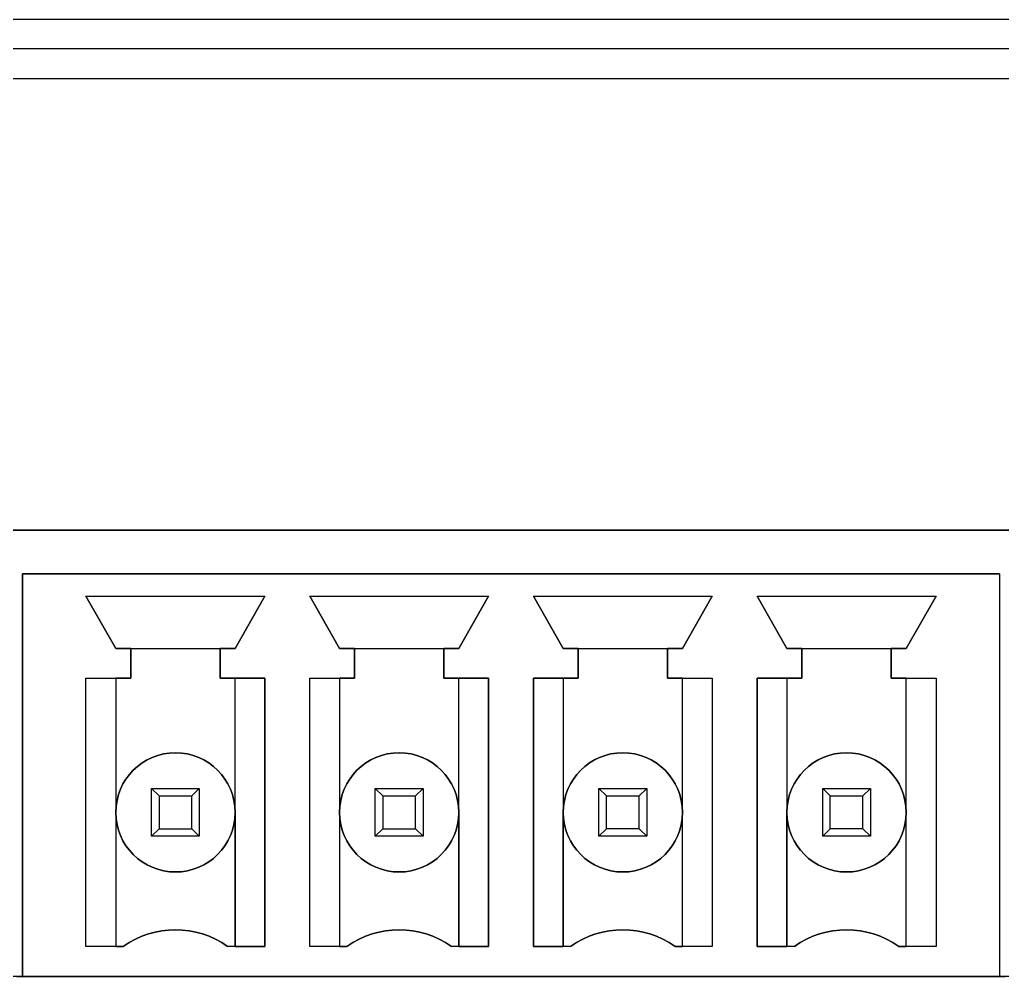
# Model space of a CAD drawing. Header units: metres. Extents: x -0.058 to 0.058, y -0.004 to 0.023.
# Drawn here: x -0.03072 to -0.01399, y 0.0067 to 0.023 of the extents above; entities that cross this region are included whole.
import ezdxf

# ---------------------------------------------------------------- set-up
doc = ezdxf.new("R2010")
doc.units = ezdxf.units.M
doc.header["$MEASUREMENT"] = 0
doc.layers.get('0').update_dxf_attribs({"color": 8, "linetype": 'CONTINUOUS'})

msp = doc.modelspace()

# ---------------------------------------------------------------- linework, layer by layer
for p, q in [((0.056, 0.023, -0.0692), (-0.056, 0.023, -0.0692)), ((0.049, 0.023, -0.0005), (-0.049, 0.023, -0.0005)), ((0.0495, 0.0225), (-0.0495, 0.0225)), ((-0.0485, 0.022, -0.001), (0.0485, 0.022, -0.001)), ((0.0422, 0.0143, -0.001), (-0.0438, 0.0143, -0.001)), ((-0.030673, 0.013558, -0.009144), (-0.014036, 0.013558, -0.009144)), ((-0.030673, 0.013558, -0.009144), (-0.030673, 0.0067, -0.009144)), ((-0.014036, 0.013558, -0.009144), (-0.014036, 0.0067, -0.009144)), ((-0.0283489, 0.0097734, -0.00127), (-0.0277901, 0.0097734, -0.00127)), ((-0.0283489, 0.0097734, -0.00127), (-0.0283489, 0.0092146, -0.00127)), ((-0.0277901, 0.0092146, -0.00127), (-0.0277901, 0.0097734, -0.00127)), ((-0.0245389, 0.0097734, -0.00127), (-0.0239801, 0.0097734, -0.00127)), ((-0.0245389, 0.0097734, -0.00127), (-0.0245389, 0.0092146, -0.00127)), ((-0.0239801, 0.0092146, -0.00127), (-0.0239801, 0.0097734, -0.00127)), ((-0.0207289, 0.0097734, -0.00127), (-0.0201701, 0.0097734, -0.00127)), ((-0.0207289, 0.0092146, -0.00127), (-0.0207289, 0.0097734, -0.00127)), ((-0.0201701, 0.0092146, -0.00127), (-0.0201701, 0.0097734, -0.00127)), ((-0.0169189, 0.0097734, -0.00127), (-0.0163601, 0.0097734, -0.00127)), ((-0.0169189, 0.0092146, -0.00127), (-0.0169189, 0.0097734, -0.00127)), ((-0.0163601, 0.0092146, -0.00127), (-0.0163601, 0.0097734, -0.00127)), ((-0.0290855, 0.009494, -0.005969), (-0.0290855, 0.009494, -0.006985)), ((-0.0290855, 0.009494, -0.005969), (-0.0290855, 0.009494, -0.006985)), ((-0.0270535, 0.009494, -0.006985), (-0.0270535, 0.009494, -0.005969)), ((-0.0270535, 0.009494, -0.006985), (-0.0270535, 0.009494, -0.005969)), ((-0.0252755, 0.009494, -0.005969), (-0.0252755, 0.009494, -0.006985)), ((-0.0252755, 0.009494, -0.005969), (-0.0252755, 0.009494, -0.006985)), ((-0.0232435, 0.009494, -0.006985), (-0.0232435, 0.009494, -0.005969)), ((-0.0232435, 0.009494, -0.006985), (-0.0232435, 0.009494, -0.005969)), ((-0.0214655, 0.009494, -0.005969), (-0.0214655, 0.009494, -0.006985)), ((-0.0214655, 0.009494, -0.005969), (-0.0214655, 0.009494, -0.006985)), ((-0.0194335, 0.009494, -0.006985), (-0.0194335, 0.009494, -0.005969)), ((-0.0194335, 0.009494, -0.006985), (-0.0194335, 0.009494, -0.005969)), ((-0.0176555, 0.009494, -0.005969), (-0.0176555, 0.009494, -0.006985)), ((-0.0176555, 0.009494, -0.005969), (-0.0176555, 0.009494, -0.006985)), ((-0.0156235, 0.009494, -0.006985), (-0.0156235, 0.009494, -0.005969)), ((-0.0156235, 0.009494, -0.006985), (-0.0156235, 0.009494, -0.005969)), ((-0.0283489, 0.0092146, -0.00127), (-0.0277901, 0.0092146, -0.00127)), ((-0.0245389, 0.0092146, -0.00127), (-0.0239801, 0.0092146, -0.00127)), ((-0.0201701, 0.0092146, -0.00127), (-0.0207289, 0.0092146, -0.00127)), ((-0.0163601, 0.0092146, -0.00127), (-0.0169189, 0.0092146, -0.00127)), ((-0.0289585, 0.007208, -0.006985), (-0.0289585, 0.007208)), ((-0.0271805, 0.007208, -0.006985), (-0.0271805, 0.007208)), ((-0.0251485, 0.007208, -0.006985), (-0.0251485, 0.007208)), ((-0.0233705, 0.007208, -0.006985), (-0.0233705, 0.007208)), ((-0.0213385, 0.007208), (-0.0213385, 0.007208, -0.006985)), ((-0.0195605, 0.007208, -0.006985), (-0.0195605, 0.007208)), ((-0.0175285, 0.007208), (-0.0175285, 0.007208, -0.006985)), ((-0.0157505, 0.007208, -0.006985), (-0.0157505, 0.007208)), ((0.0475, 0.0067, -0.0647), (-0.0475, 0.0067, -0.0647)), ((-0.030673, 0.0067, -0.009144), (-0.014036, 0.0067, -0.009144))]:
    msp.add_line(p, q)
at = {"extrusion": (0, -1, 0)}
for p, q in [((0.056, 0.023, -0.0692), (-0.056, 0.023, -0.0692)), ((0.049, 0.023, -0.0005), (-0.049, 0.023, -0.0005)), ((-0.030673, 0.013558, -0.009144), (-0.014036, 0.013558, -0.009144)), ((-0.014036, 0.013558), (-0.030673, 0.013558)), ((-0.030673, 0.013558), (-0.030673, 0.013558, -0.009144)), ((-0.014036, 0.013558, -0.009144), (-0.014036, 0.013558)), ((-0.0288315, 0.012288), (-0.0290855, 0.012288)), ((-0.0290855, 0.012288, -0.008128), (-0.0290855, 0.012288)), ((-0.0290855, 0.012288, -0.008128), (-0.0270535, 0.012288, -0.008128)), ((-0.0288315, 0.012288, -0.006985), (-0.0273075, 0.012288, -0.006985)), ((-0.0288315, 0.012288), (-0.0288315, 0.012288, -0.006985)), ((-0.0270535, 0.012288), (-0.0273075, 0.012288)), ((-0.0273075, 0.012288, -0.006985), (-0.0273075, 0.012288)), ((-0.0270535, 0.012288, -0.008128), (-0.0270535, 0.012288)), ((-0.0250215, 0.012288), (-0.0252755, 0.012288)), ((-0.0252755, 0.012288, -0.008128), (-0.0252755, 0.012288)), ((-0.0252755, 0.012288, -0.008128), (-0.0232435, 0.012288, -0.008128)), ((-0.0250215, 0.012288, -0.006985), (-0.0234975, 0.012288, -0.006985)), ((-0.0250215, 0.012288), (-0.0250215, 0.012288, -0.006985)), ((-0.0232435, 0.012288), (-0.0234975, 0.012288)), ((-0.0234975, 0.012288, -0.006985), (-0.0234975, 0.012288)), ((-0.0232435, 0.012288, -0.008128), (-0.0232435, 0.012288)), ((-0.0212115, 0.012288), (-0.0214655, 0.012288)), ((-0.0214655, 0.012288, -0.008128), (-0.0214655, 0.012288)), ((-0.0214655, 0.012288, -0.008128), (-0.0194335, 0.012288, -0.008128)), ((-0.0212115, 0.012288, -0.006985), (-0.0196875, 0.012288, -0.006985)), ((-0.0212115, 0.012288), (-0.0212115, 0.012288, -0.006985)), ((-0.0194335, 0.012288), (-0.0196875, 0.012288)), ((-0.0196875, 0.012288, -0.006985), (-0.0196875, 0.012288)), ((-0.0194335, 0.012288, -0.008128), (-0.0194335, 0.012288)), ((-0.0174015, 0.012288), (-0.0176555, 0.012288)), ((-0.0176555, 0.012288, -0.008128), (-0.0176555, 0.012288)), ((-0.0176555, 0.012288, -0.008128), (-0.0156235, 0.012288, -0.008128)), ((-0.0174015, 0.012288, -0.006985), (-0.0158775, 0.012288, -0.006985)), ((-0.0174015, 0.012288), (-0.0174015, 0.012288, -0.006985)), ((-0.0156235, 0.012288), (-0.0158775, 0.012288)), ((-0.0158775, 0.012288, -0.006985), (-0.0158775, 0.012288)), ((-0.0156235, 0.012288, -0.008128), (-0.0156235, 0.012288)), ((-0.0284759, 0.0099004, -0.005969), (-0.0276631, 0.0099004, -0.005969)), ((-0.0284759, 0.0099004, -0.002032), (-0.0276631, 0.0099004, -0.002032)), ((-0.0284759, 0.0099004, -0.002032), (-0.0284759, 0.0099004, -0.005969)), ((-0.0276631, 0.0099004, -0.005969), (-0.0276631, 0.0099004, -0.002032)), ((-0.0246659, 0.0099004, -0.005969), (-0.0238531, 0.0099004, -0.005969)), ((-0.0246659, 0.0099004, -0.002032), (-0.0238531, 0.0099004, -0.002032)), ((-0.0246659, 0.0099004, -0.002032), (-0.0246659, 0.0099004, -0.005969)), ((-0.0238531, 0.0099004, -0.005969), (-0.0238531, 0.0099004, -0.002032)), ((-0.0208559, 0.0099004, -0.005969), (-0.0200431, 0.0099004, -0.005969)), ((-0.0208559, 0.0099004, -0.002032), (-0.0200431, 0.0099004, -0.002032)), ((-0.0208559, 0.0099004, -0.002032), (-0.0208559, 0.0099004, -0.005969)), ((-0.0200431, 0.0099004, -0.002032), (-0.0200431, 0.0099004, -0.005969)), ((-0.0170459, 0.0099004, -0.005969), (-0.0162331, 0.0099004, -0.005969)), ((-0.0170459, 0.0099004, -0.002032), (-0.0162331, 0.0099004, -0.002032)), ((-0.0170459, 0.0099004, -0.002032), (-0.0170459, 0.0099004, -0.005969)), ((-0.0162331, 0.0099004, -0.002032), (-0.0162331, 0.0099004, -0.005969)), ((-0.0289585, 0.007208), (-0.0295935, 0.007208)), ((-0.0295935, 0.007208, -0.008128), (-0.0295935, 0.007208)), ((-0.0290855, 0.007208, -0.008128), (-0.0295935, 0.007208, -0.008128)), ((-0.0290855, 0.007208, -0.006985), (-0.0290855, 0.007208, -0.008128)), ((-0.0290855, 0.007208, -0.006985), (-0.0289585, 0.007208, -0.006985)), ((-0.0289585, 0.007208, -0.006985), (-0.0289585, 0.007208)), ((-0.0265455, 0.007208), (-0.0271805, 0.007208)), ((-0.0271805, 0.007208, -0.006985), (-0.0271805, 0.007208)), ((-0.0270535, 0.007208, -0.006985), (-0.0271805, 0.007208, -0.006985)), ((-0.0270535, 0.007208, -0.006985), (-0.0270535, 0.007208, -0.008128)), ((-0.0270535, 0.007208, -0.008128), (-0.0265455, 0.007208, -0.008128)), ((-0.0265455, 0.007208, -0.008128), (-0.0265455, 0.007208)), ((-0.0251485, 0.007208), (-0.0257835, 0.007208)), ((-0.0257835, 0.007208, -0.008128), (-0.0257835, 0.007208)), ((-0.0252755, 0.007208, -0.008128), (-0.0257835, 0.007208, -0.008128)), ((-0.0252755, 0.007208, -0.006985), (-0.0252755, 0.007208, -0.008128)), ((-0.0252755, 0.007208, -0.006985), (-0.0251485, 0.007208, -0.006985)), ((-0.0251485, 0.007208, -0.006985), (-0.0251485, 0.007208)), ((-0.0227355, 0.007208), (-0.0233705, 0.007208)), ((-0.0233705, 0.007208, -0.006985), (-0.0233705, 0.007208)), ((-0.0232435, 0.007208, -0.006985), (-0.0233705, 0.007208, -0.006985)), ((-0.0232435, 0.007208, -0.006985), (-0.0232435, 0.007208, -0.008128)), ((-0.0232435, 0.007208, -0.008128), (-0.0227355, 0.007208, -0.008128)), ((-0.0227355, 0.007208, -0.008128), (-0.0227355, 0.007208)), ((-0.0213385, 0.007208), (-0.0219735, 0.007208)), ((-0.0219735, 0.007208, -0.008128), (-0.0219735, 0.007208)), ((-0.0219735, 0.007208, -0.008128), (-0.0214655, 0.007208, -0.008128)), ((-0.0214655, 0.007208, -0.008128), (-0.0214655, 0.007208, -0.006985)), ((-0.0213385, 0.007208, -0.006985), (-0.0214655, 0.007208, -0.006985)), ((-0.0213385, 0.007208), (-0.0213385, 0.007208, -0.006985)), ((-0.0195605, 0.007208, -0.006985), (-0.0195605, 0.007208)), ((-0.0195605, 0.007208, -0.006985), (-0.0194335, 0.007208, -0.006985)), ((-0.0189255, 0.007208), (-0.0195605, 0.007208)), ((-0.0194335, 0.007208, -0.008128), (-0.0194335, 0.007208, -0.006985)), ((-0.0189255, 0.007208, -0.008128), (-0.0194335, 0.007208, -0.008128)), ((-0.0189255, 0.007208), (-0.0189255, 0.007208, -0.008128)), ((-0.0175285, 0.007208), (-0.0181635, 0.007208)), ((-0.0181635, 0.007208, -0.008128), (-0.0181635, 0.007208)), ((-0.0181635, 0.007208, -0.008128), (-0.0176555, 0.007208, -0.008128)), ((-0.0176555, 0.007208, -0.008128), (-0.0176555, 0.007208, -0.006985)), ((-0.0175285, 0.007208, -0.006985), (-0.0176555, 0.007208, -0.006985)), ((-0.0175285, 0.007208), (-0.0175285, 0.007208, -0.006985)), ((-0.0157505, 0.007208, -0.006985), (-0.0157505, 0.007208)), ((-0.0157505, 0.007208, -0.006985), (-0.0156235, 0.007208, -0.006985)), ((-0.0151155, 0.007208), (-0.0157505, 0.007208)), ((-0.0156235, 0.007208, -0.008128), (-0.0156235, 0.007208, -0.006985)), ((-0.0151155, 0.007208, -0.008128), (-0.0156235, 0.007208, -0.008128)), ((-0.0151155, 0.007208), (-0.0151155, 0.007208, -0.008128)), ((0.0475, 0.0067, -0.0647), (-0.0475, 0.0067, -0.0647)), ((-0.030773, 0.0067, -0.002), (-0.030673, 0.0067, -0.002)), ((-0.030673, 0.0067, -0.009144), (-0.014036, 0.0067, -0.009144)), ((-0.030673, 0.0067, -0.002), (-0.030673, 0.0067, -0.009144)), ((-0.014036, 0.0067, -0.002), (-0.013936, 0.0067, -0.002)), ((-0.014036, 0.0067, -0.009144), (-0.014036, 0.0067, -0.002))]:
    msp.add_line(p, q, dxfattribs=at)
at = {"extrusion": (0, 0, -1)}
for p, q in [((0.0495, 0.0225), (-0.0495, 0.0225)), ((-0.0485, 0.022, -0.0657), (0.0485, 0.022, -0.0657)), ((-0.0438, 0.0143), (0.0422, 0.0143)), ((-0.014036, 0.013558), (-0.030673, 0.013558)), ((-0.030673, 0.0067), (-0.030673, 0.013558)), ((-0.014036, 0.013558), (-0.014036, 0.0067)), ((-0.0295935, 0.013177), (-0.0265455, 0.013177)), ((-0.0295935, 0.013177), (-0.0290855, 0.012288)), ((-0.0295935, 0.013177, -0.008128), (-0.0265455, 0.013177, -0.008128)), ((-0.0290855, 0.012288, -0.008128), (-0.0295935, 0.013177, -0.008128)), ((-0.0270535, 0.012288), (-0.0265455, 0.013177)), ((-0.0265455, 0.013177, -0.008128), (-0.0270535, 0.012288, -0.008128)), ((-0.0257835, 0.013177), (-0.0227355, 0.013177)), ((-0.0257835, 0.013177), (-0.0252755, 0.012288)), ((-0.0257835, 0.013177, -0.008128), (-0.0227355, 0.013177, -0.008128)), ((-0.0252755, 0.012288, -0.008128), (-0.0257835, 0.013177, -0.008128)), ((-0.0232435, 0.012288), (-0.0227355, 0.013177)), ((-0.0227355, 0.013177, -0.008128), (-0.0232435, 0.012288, -0.008128)), ((-0.0219735, 0.013177), (-0.0189255, 0.013177)), ((-0.0219735, 0.013177), (-0.0214655, 0.012288)), ((-0.0219735, 0.013177, -0.008128), (-0.0189255, 0.013177, -0.008128)), ((-0.0214655, 0.012288, -0.008128), (-0.0219735, 0.013177, -0.008128)), ((-0.0194335, 0.012288), (-0.0189255, 0.013177)), ((-0.0189255, 0.013177, -0.008128), (-0.0194335, 0.012288, -0.008128)), ((-0.0181635, 0.013177), (-0.0151155, 0.013177)), ((-0.0181635, 0.013177), (-0.0176555, 0.012288)), ((-0.0181635, 0.013177, -0.008128), (-0.0151155, 0.013177, -0.008128)), ((-0.0176555, 0.012288, -0.008128), (-0.0181635, 0.013177, -0.008128)), ((-0.0156235, 0.012288), (-0.0151155, 0.013177)), ((-0.0151155, 0.013177, -0.008128), (-0.0156235, 0.012288, -0.008128)), ((-0.0288315, 0.012288), (-0.0290855, 0.012288)), ((-0.0290855, 0.012288, -0.008128), (-0.0270535, 0.012288, -0.008128)), ((-0.0288315, 0.01178), (-0.0288315, 0.012288)), ((-0.0288315, 0.012288, -0.006985), (-0.0288315, 0.01178, -0.006985)), ((-0.0288315, 0.012288, -0.006985), (-0.0273075, 0.012288, -0.006985)), ((-0.0273075, 0.012288), (-0.0273075, 0.01178)), ((-0.0270535, 0.012288), (-0.0273075, 0.012288)), ((-0.0273075, 0.01178, -0.006985), (-0.0273075, 0.012288, -0.006985)), ((-0.0250215, 0.012288), (-0.0252755, 0.012288)), ((-0.0252755, 0.012288, -0.008128), (-0.0232435, 0.012288, -0.008128)), ((-0.0250215, 0.01178), (-0.0250215, 0.012288)), ((-0.0250215, 0.012288, -0.006985), (-0.0250215, 0.01178, -0.006985)), ((-0.0250215, 0.012288, -0.006985), (-0.0234975, 0.012288, -0.006985)), ((-0.0234975, 0.012288), (-0.0234975, 0.01178)), ((-0.0232435, 0.012288), (-0.0234975, 0.012288)), ((-0.0234975, 0.01178, -0.006985), (-0.0234975, 0.012288, -0.006985)), ((-0.0212115, 0.012288), (-0.0214655, 0.012288)), ((-0.0214655, 0.012288, -0.008128), (-0.0194335, 0.012288, -0.008128)), ((-0.0212115, 0.01178), (-0.0212115, 0.012288)), ((-0.0212115, 0.012288, -0.006985), (-0.0212115, 0.01178, -0.006985)), ((-0.0212115, 0.012288, -0.006985), (-0.0196875, 0.012288, -0.006985)), ((-0.0196875, 0.012288), (-0.0196875, 0.01178)), ((-0.0194335, 0.012288), (-0.0196875, 0.012288)), ((-0.0196875, 0.01178, -0.006985), (-0.0196875, 0.012288, -0.006985)), ((-0.0174015, 0.012288), (-0.0176555, 0.012288)), ((-0.0176555, 0.012288, -0.008128), (-0.0156235, 0.012288, -0.008128)), ((-0.0174015, 0.01178), (-0.0174015, 0.012288)), ((-0.0174015, 0.012288, -0.006985), (-0.0174015, 0.01178, -0.006985)), ((-0.0174015, 0.012288, -0.006985), (-0.0158775, 0.012288, -0.006985)), ((-0.0158775, 0.012288), (-0.0158775, 0.01178)), ((-0.0156235, 0.012288), (-0.0158775, 0.012288)), ((-0.0158775, 0.01178, -0.006985), (-0.0158775, 0.012288, -0.006985)), ((-0.0295935, 0.01178), (-0.0288315, 0.01178)), ((-0.0295935, 0.007208), (-0.0295935, 0.01178)), ((-0.0295935, 0.01178, -0.008128), (-0.0290855, 0.01178, -0.008128)), ((-0.0295935, 0.007208, -0.008128), (-0.0295935, 0.01178, -0.008128)), ((-0.0290855, 0.01178, -0.006985), (-0.0290855, 0.009494, -0.006985)), ((-0.0288315, 0.01178, -0.006985), (-0.0290855, 0.01178, -0.006985)), ((-0.0290855, 0.01178, -0.008128), (-0.0290855, 0.007208, -0.008128)), ((-0.0273075, 0.01178), (-0.0265455, 0.01178)), ((-0.0270535, 0.01178, -0.006985), (-0.0273075, 0.01178, -0.006985)), ((-0.0270535, 0.009494, -0.006985), (-0.0270535, 0.01178, -0.006985)), ((-0.0270535, 0.007208, -0.008128), (-0.0270535, 0.01178, -0.008128)), ((-0.0265455, 0.01178, -0.008128), (-0.0270535, 0.01178, -0.008128)), ((-0.0265455, 0.01178), (-0.0265455, 0.007208)), ((-0.0265455, 0.007208, -0.008128), (-0.0265455, 0.01178, -0.008128)), ((-0.0257835, 0.01178), (-0.0250215, 0.01178)), ((-0.0257835, 0.007208), (-0.0257835, 0.01178)), ((-0.0257835, 0.01178, -0.008128), (-0.0252755, 0.01178, -0.008128)), ((-0.0257835, 0.007208, -0.008128), (-0.0257835, 0.01178, -0.008128)), ((-0.0252755, 0.01178, -0.006985), (-0.0252755, 0.009494, -0.006985)), ((-0.0250215, 0.01178, -0.006985), (-0.0252755, 0.01178, -0.006985)), ((-0.0252755, 0.01178, -0.008128), (-0.0252755, 0.007208, -0.008128)), ((-0.0234975, 0.01178), (-0.0227355, 0.01178)), ((-0.0232435, 0.01178, -0.006985), (-0.0234975, 0.01178, -0.006985)), ((-0.0232435, 0.009494, -0.006985), (-0.0232435, 0.01178, -0.006985)), ((-0.0232435, 0.007208, -0.008128), (-0.0232435, 0.01178, -0.008128)), ((-0.0227355, 0.01178, -0.008128), (-0.0232435, 0.01178, -0.008128)), ((-0.0227355, 0.01178), (-0.0227355, 0.007208)), ((-0.0227355, 0.007208, -0.008128), (-0.0227355, 0.01178, -0.008128)), ((-0.0219735, 0.01178), (-0.0212115, 0.01178)), ((-0.0219735, 0.007208), (-0.0219735, 0.01178)), ((-0.0219735, 0.01178, -0.008128), (-0.0219735, 0.007208, -0.008128)), ((-0.0214655, 0.01178, -0.008128), (-0.0219735, 0.01178, -0.008128)), ((-0.0214655, 0.01178, -0.006985), (-0.0214655, 0.009494, -0.006985)), ((-0.0212115, 0.01178, -0.006985), (-0.0214655, 0.01178, -0.006985)), ((-0.0214655, 0.01178, -0.008128), (-0.0214655, 0.007208, -0.008128)), ((-0.0196875, 0.01178), (-0.0189255, 0.01178)), ((-0.0194335, 0.01178, -0.006985), (-0.0196875, 0.01178, -0.006985)), ((-0.0194335, 0.009494, -0.006985), (-0.0194335, 0.01178, -0.006985)), ((-0.0194335, 0.01178, -0.008128), (-0.0189255, 0.01178, -0.008128)), ((-0.0194335, 0.007208, -0.008128), (-0.0194335, 0.01178, -0.008128)), ((-0.0189255, 0.01178), (-0.0189255, 0.007208)), ((-0.0189255, 0.01178, -0.008128), (-0.0189255, 0.007208, -0.008128)), ((-0.0181635, 0.01178), (-0.0174015, 0.01178)), ((-0.0181635, 0.007208), (-0.0181635, 0.01178)), ((-0.0181635, 0.01178, -0.008128), (-0.0181635, 0.007208, -0.008128)), ((-0.0176555, 0.01178, -0.008128), (-0.0181635, 0.01178, -0.008128)), ((-0.0176555, 0.01178, -0.006985), (-0.0176555, 0.009494, -0.006985)), ((-0.0174015, 0.01178, -0.006985), (-0.0176555, 0.01178, -0.006985)), ((-0.0176555, 0.01178, -0.008128), (-0.0176555, 0.007208, -0.008128)), ((-0.0158775, 0.01178), (-0.0151155, 0.01178)), ((-0.0156235, 0.01178, -0.006985), (-0.0158775, 0.01178, -0.006985)), ((-0.0156235, 0.009494, -0.006985), (-0.0156235, 0.01178, -0.006985)), ((-0.0156235, 0.01178, -0.008128), (-0.0151155, 0.01178, -0.008128)), ((-0.0156235, 0.007208, -0.008128), (-0.0156235, 0.01178, -0.008128)), ((-0.0151155, 0.01178), (-0.0151155, 0.007208)), ((-0.0151155, 0.01178, -0.008128), (-0.0151155, 0.007208, -0.008128)), ((-0.0284759, 0.0099004, -0.005969), (-0.0276631, 0.0099004, -0.005969)), ((-0.0284759, 0.0090876, -0.005969), (-0.0284759, 0.0099004, -0.005969)), ((-0.0276631, 0.0099004, -0.005969), (-0.0276631, 0.0090876, -0.005969)), ((-0.0246659, 0.0099004, -0.005969), (-0.0238531, 0.0099004, -0.005969)), ((-0.0246659, 0.0090876, -0.005969), (-0.0246659, 0.0099004, -0.005969)), ((-0.0238531, 0.0099004, -0.005969), (-0.0238531, 0.0090876, -0.005969)), ((-0.0208559, 0.0090876, -0.005969), (-0.0208559, 0.0099004, -0.005969)), ((-0.0208559, 0.0099004, -0.005969), (-0.0200431, 0.0099004, -0.005969)), ((-0.0200431, 0.0099004, -0.005969), (-0.0200431, 0.0090876, -0.005969)), ((-0.0170459, 0.0090876, -0.005969), (-0.0170459, 0.0099004, -0.005969)), ((-0.0170459, 0.0099004, -0.005969), (-0.0162331, 0.0099004, -0.005969)), ((-0.0162331, 0.0099004, -0.005969), (-0.0162331, 0.0090876, -0.005969)), ((-0.0290855, 0.009494, -0.006985), (-0.0290855, 0.007208, -0.006985)), ((-0.0270535, 0.009494, -0.006985), (-0.0270535, 0.007208, -0.006985)), ((-0.0252755, 0.009494, -0.006985), (-0.0252755, 0.007208, -0.006985)), ((-0.0232435, 0.009494, -0.006985), (-0.0232435, 0.007208, -0.006985)), ((-0.0214655, 0.007208, -0.006985), (-0.0214655, 0.009494, -0.006985)), ((-0.0194335, 0.007208, -0.006985), (-0.0194335, 0.009494, -0.006985)), ((-0.0176555, 0.007208, -0.006985), (-0.0176555, 0.009494, -0.006985)), ((-0.0156235, 0.007208, -0.006985), (-0.0156235, 0.009494, -0.006985)), ((-0.0276631, 0.0090876, -0.005969), (-0.0284759, 0.0090876, -0.005969)), ((-0.0238531, 0.0090876, -0.005969), (-0.0246659, 0.0090876, -0.005969)), ((-0.0200431, 0.0090876, -0.005969), (-0.0208559, 0.0090876, -0.005969)), ((-0.0162331, 0.0090876, -0.005969), (-0.0170459, 0.0090876, -0.005969)), ((-0.0289585, 0.007208), (-0.0295935, 0.007208)), ((-0.0290855, 0.007208, -0.008128), (-0.0295935, 0.007208, -0.008128)), ((-0.0290855, 0.007208, -0.006985), (-0.0289585, 0.007208, -0.006985)), ((-0.0265455, 0.007208), (-0.0271805, 0.007208)), ((-0.0270535, 0.007208, -0.006985), (-0.0271805, 0.007208, -0.006985)), ((-0.0270535, 0.007208, -0.008128), (-0.0265455, 0.007208, -0.008128)), ((-0.0251485, 0.007208), (-0.0257835, 0.007208)), ((-0.0252755, 0.007208, -0.008128), (-0.0257835, 0.007208, -0.008128)), ((-0.0252755, 0.007208, -0.006985), (-0.0251485, 0.007208, -0.006985)), ((-0.0227355, 0.007208), (-0.0233705, 0.007208)), ((-0.0232435, 0.007208, -0.006985), (-0.0233705, 0.007208, -0.006985)), ((-0.0232435, 0.007208, -0.008128), (-0.0227355, 0.007208, -0.008128)), ((-0.0213385, 0.007208), (-0.0219735, 0.007208)), ((-0.0219735, 0.007208, -0.008128), (-0.0214655, 0.007208, -0.008128)), ((-0.0213385, 0.007208, -0.006985), (-0.0214655, 0.007208, -0.006985)), ((-0.0189255, 0.007208), (-0.0195605, 0.007208)), ((-0.0195605, 0.007208, -0.006985), (-0.0194335, 0.007208, -0.006985)), ((-0.0189255, 0.007208, -0.008128), (-0.0194335, 0.007208, -0.008128)), ((-0.0175285, 0.007208), (-0.0181635, 0.007208)), ((-0.0181635, 0.007208, -0.008128), (-0.0176555, 0.007208, -0.008128)), ((-0.0175285, 0.007208, -0.006985), (-0.0176555, 0.007208, -0.006985)), ((-0.0151155, 0.007208), (-0.0157505, 0.007208)), ((-0.0157505, 0.007208, -0.006985), (-0.0156235, 0.007208, -0.006985)), ((-0.0151155, 0.007208, -0.008128), (-0.0156235, 0.007208, -0.008128)), ((-0.030773, 0.0067, -0.002), (-0.030673, 0.0067, -0.002)), ((-0.014036, 0.0067, -0.002), (-0.030673, 0.0067, -0.002)), ((-0.014036, 0.0067), (-0.030673, 0.0067)), ((-0.014036, 0.0067, -0.002), (-0.013936, 0.0067, -0.002))]:
    msp.add_line(p, q, dxfattribs=at)
at = {"extrusion": (0, 1, 0)}
for p, q in [((-0.0485, 0.022, -0.0657), (0.0485, 0.022, -0.0657)), ((-0.0485, 0.022, -0.001), (0.0485, 0.022, -0.001)), ((-0.0438, 0.0143), (0.0422, 0.0143)), ((0.0422, 0.0143, -0.001), (-0.0438, 0.0143, -0.001)), ((-0.0295935, 0.013177, -0.008128), (-0.0265455, 0.013177, -0.008128)), ((-0.0295935, 0.013177), (-0.0295935, 0.013177, -0.008128)), ((-0.0295935, 0.013177), (-0.0265455, 0.013177)), ((-0.0265455, 0.013177, -0.008128), (-0.0265455, 0.013177)), ((-0.0257835, 0.013177, -0.008128), (-0.0227355, 0.013177, -0.008128)), ((-0.0257835, 0.013177), (-0.0257835, 0.013177, -0.008128)), ((-0.0257835, 0.013177), (-0.0227355, 0.013177)), ((-0.0227355, 0.013177, -0.008128), (-0.0227355, 0.013177)), ((-0.0219735, 0.013177, -0.008128), (-0.0189255, 0.013177, -0.008128)), ((-0.0219735, 0.013177), (-0.0219735, 0.013177, -0.008128)), ((-0.0219735, 0.013177), (-0.0189255, 0.013177)), ((-0.0189255, 0.013177, -0.008128), (-0.0189255, 0.013177)), ((-0.0181635, 0.013177, -0.008128), (-0.0151155, 0.013177, -0.008128)), ((-0.0181635, 0.013177), (-0.0181635, 0.013177, -0.008128)), ((-0.0181635, 0.013177), (-0.0151155, 0.013177)), ((-0.0151155, 0.013177, -0.008128), (-0.0151155, 0.013177)), ((-0.0295935, 0.01178), (-0.0288315, 0.01178)), ((-0.0295935, 0.01178, -0.008128), (-0.0290855, 0.01178, -0.008128)), ((-0.0295935, 0.01178, -0.008128), (-0.0295935, 0.01178)), ((-0.0288315, 0.01178, -0.006985), (-0.0290855, 0.01178, -0.006985)), ((-0.0290855, 0.01178, -0.008128), (-0.0290855, 0.01178, -0.006985)), ((-0.0288315, 0.01178, -0.006985), (-0.0288315, 0.01178)), ((-0.0273075, 0.01178), (-0.0273075, 0.01178, -0.006985)), ((-0.0273075, 0.01178), (-0.0265455, 0.01178)), ((-0.0270535, 0.01178, -0.006985), (-0.0273075, 0.01178, -0.006985)), ((-0.0265455, 0.01178, -0.008128), (-0.0270535, 0.01178, -0.008128)), ((-0.0270535, 0.01178, -0.008128), (-0.0270535, 0.01178, -0.006985)), ((-0.0265455, 0.01178, -0.008128), (-0.0265455, 0.01178)), ((-0.0257835, 0.01178), (-0.0250215, 0.01178)), ((-0.0257835, 0.01178, -0.008128), (-0.0252755, 0.01178, -0.008128)), ((-0.0257835, 0.01178, -0.008128), (-0.0257835, 0.01178)), ((-0.0250215, 0.01178, -0.006985), (-0.0252755, 0.01178, -0.006985)), ((-0.0252755, 0.01178, -0.008128), (-0.0252755, 0.01178, -0.006985)), ((-0.0250215, 0.01178, -0.006985), (-0.0250215, 0.01178)), ((-0.0234975, 0.01178), (-0.0234975, 0.01178, -0.006985)), ((-0.0234975, 0.01178), (-0.0227355, 0.01178)), ((-0.0232435, 0.01178, -0.006985), (-0.0234975, 0.01178, -0.006985)), ((-0.0227355, 0.01178, -0.008128), (-0.0232435, 0.01178, -0.008128)), ((-0.0232435, 0.01178, -0.008128), (-0.0232435, 0.01178, -0.006985)), ((-0.0227355, 0.01178, -0.008128), (-0.0227355, 0.01178)), ((-0.0214655, 0.01178, -0.008128), (-0.0219735, 0.01178, -0.008128)), ((-0.0219735, 0.01178, -0.008128), (-0.0219735, 0.01178)), ((-0.0219735, 0.01178), (-0.0212115, 0.01178)), ((-0.0212115, 0.01178, -0.006985), (-0.0214655, 0.01178, -0.006985)), ((-0.0214655, 0.01178, -0.006985), (-0.0214655, 0.01178, -0.008128)), ((-0.0212115, 0.01178, -0.006985), (-0.0212115, 0.01178)), ((-0.0196875, 0.01178), (-0.0189255, 0.01178)), ((-0.0194335, 0.01178, -0.006985), (-0.0196875, 0.01178, -0.006985)), ((-0.0196875, 0.01178), (-0.0196875, 0.01178, -0.006985)), ((-0.0194335, 0.01178, -0.008128), (-0.0189255, 0.01178, -0.008128)), ((-0.0194335, 0.01178, -0.008128), (-0.0194335, 0.01178, -0.006985)), ((-0.0189255, 0.01178, -0.008128), (-0.0189255, 0.01178)), ((-0.0176555, 0.01178, -0.008128), (-0.0181635, 0.01178, -0.008128)), ((-0.0181635, 0.01178, -0.008128), (-0.0181635, 0.01178)), ((-0.0181635, 0.01178), (-0.0174015, 0.01178)), ((-0.0174015, 0.01178, -0.006985), (-0.0176555, 0.01178, -0.006985)), ((-0.0176555, 0.01178, -0.006985), (-0.0176555, 0.01178, -0.008128)), ((-0.0174015, 0.01178, -0.006985), (-0.0174015, 0.01178)), ((-0.0158775, 0.01178), (-0.0151155, 0.01178)), ((-0.0156235, 0.01178, -0.006985), (-0.0158775, 0.01178, -0.006985)), ((-0.0158775, 0.01178), (-0.0158775, 0.01178, -0.006985)), ((-0.0156235, 0.01178, -0.008128), (-0.0151155, 0.01178, -0.008128)), ((-0.0156235, 0.01178, -0.008128), (-0.0156235, 0.01178, -0.006985)), ((-0.0151155, 0.01178, -0.008128), (-0.0151155, 0.01178)), ((-0.0276631, 0.0090876, -0.005969), (-0.0284759, 0.0090876, -0.005969)), ((-0.0284759, 0.0090876, -0.002032), (-0.0284759, 0.0090876, -0.005969)), ((-0.0276631, 0.0090876, -0.002032), (-0.0284759, 0.0090876, -0.002032)), ((-0.0276631, 0.0090876, -0.002032), (-0.0276631, 0.0090876, -0.005969)), ((-0.0238531, 0.0090876, -0.005969), (-0.0246659, 0.0090876, -0.005969)), ((-0.0246659, 0.0090876, -0.002032), (-0.0246659, 0.0090876, -0.005969)), ((-0.0238531, 0.0090876, -0.002032), (-0.0246659, 0.0090876, -0.002032)), ((-0.0238531, 0.0090876, -0.002032), (-0.0238531, 0.0090876, -0.005969)), ((-0.0200431, 0.0090876, -0.005969), (-0.0208559, 0.0090876, -0.005969)), ((-0.0208559, 0.0090876, -0.005969), (-0.0208559, 0.0090876, -0.002032)), ((-0.0200431, 0.0090876, -0.002032), (-0.0208559, 0.0090876, -0.002032)), ((-0.0200431, 0.0090876, -0.002032), (-0.0200431, 0.0090876, -0.005969)), ((-0.0162331, 0.0090876, -0.005969), (-0.0170459, 0.0090876, -0.005969)), ((-0.0170459, 0.0090876, -0.005969), (-0.0170459, 0.0090876, -0.002032)), ((-0.0162331, 0.0090876, -0.002032), (-0.0170459, 0.0090876, -0.002032)), ((-0.0162331, 0.0090876, -0.002032), (-0.0162331, 0.0090876, -0.005969)), ((-0.014036, 0.0067, -0.002), (-0.030673, 0.0067, -0.002)), ((-0.030673, 0.0067), (-0.030673, 0.0067, -0.002)), ((-0.014036, 0.0067), (-0.030673, 0.0067)), ((-0.014036, 0.0067, -0.002), (-0.014036, 0.0067))]:
    msp.add_line(p, q, dxfattribs=at)
at = {"extrusion": (1, 0, 0)}
for p, q in [((-0.030673, 0.013558, -0.009144), (-0.030673, 0.0067, -0.009144)), ((-0.030673, 0.013558), (-0.030673, 0.013558, -0.009144)), ((-0.030673, 0.0067), (-0.030673, 0.013558)), ((-0.0273075, 0.01178, -0.006985), (-0.0273075, 0.012288, -0.006985)), ((-0.0273075, 0.012288, -0.006985), (-0.0273075, 0.012288)), ((-0.0273075, 0.012288), (-0.0273075, 0.01178)), ((-0.0234975, 0.01178, -0.006985), (-0.0234975, 0.012288, -0.006985)), ((-0.0234975, 0.012288, -0.006985), (-0.0234975, 0.012288)), ((-0.0234975, 0.012288), (-0.0234975, 0.01178)), ((-0.0196875, 0.01178, -0.006985), (-0.0196875, 0.012288, -0.006985)), ((-0.0196875, 0.012288, -0.006985), (-0.0196875, 0.012288)), ((-0.0196875, 0.012288), (-0.0196875, 0.01178)), ((-0.0158775, 0.01178, -0.006985), (-0.0158775, 0.012288, -0.006985)), ((-0.0158775, 0.012288, -0.006985), (-0.0158775, 0.012288)), ((-0.0158775, 0.012288), (-0.0158775, 0.01178)), ((-0.0290855, 0.01178, -0.008128), (-0.0290855, 0.01178, -0.006985)), ((-0.0290855, 0.01178, -0.006985), (-0.0290855, 0.009494, -0.006985)), ((-0.0290855, 0.01178, -0.008128), (-0.0290855, 0.007208, -0.008128)), ((-0.0273075, 0.01178), (-0.0273075, 0.01178, -0.006985)), ((-0.0265455, 0.01178, -0.008128), (-0.0265455, 0.01178)), ((-0.0265455, 0.01178), (-0.0265455, 0.007208)), ((-0.0265455, 0.007208, -0.008128), (-0.0265455, 0.01178, -0.008128)), ((-0.0252755, 0.01178, -0.008128), (-0.0252755, 0.01178, -0.006985)), ((-0.0252755, 0.01178, -0.006985), (-0.0252755, 0.009494, -0.006985)), ((-0.0252755, 0.01178, -0.008128), (-0.0252755, 0.007208, -0.008128)), ((-0.0234975, 0.01178), (-0.0234975, 0.01178, -0.006985)), ((-0.0227355, 0.01178, -0.008128), (-0.0227355, 0.01178)), ((-0.0227355, 0.01178), (-0.0227355, 0.007208)), ((-0.0227355, 0.007208, -0.008128), (-0.0227355, 0.01178, -0.008128)), ((-0.0214655, 0.01178, -0.008128), (-0.0214655, 0.007208, -0.008128)), ((-0.0214655, 0.01178, -0.006985), (-0.0214655, 0.01178, -0.008128)), ((-0.0214655, 0.01178, -0.006985), (-0.0214655, 0.009494, -0.006985)), ((-0.0196875, 0.01178), (-0.0196875, 0.01178, -0.006985)), ((-0.0189255, 0.01178, -0.008128), (-0.0189255, 0.007208, -0.008128)), ((-0.0189255, 0.01178, -0.008128), (-0.0189255, 0.01178)), ((-0.0189255, 0.01178), (-0.0189255, 0.007208)), ((-0.0176555, 0.01178, -0.008128), (-0.0176555, 0.007208, -0.008128)), ((-0.0176555, 0.01178, -0.006985), (-0.0176555, 0.01178, -0.008128)), ((-0.0176555, 0.01178, -0.006985), (-0.0176555, 0.009494, -0.006985)), ((-0.0158775, 0.01178), (-0.0158775, 0.01178, -0.006985)), ((-0.0151155, 0.01178, -0.008128), (-0.0151155, 0.007208, -0.008128)), ((-0.0151155, 0.01178, -0.008128), (-0.0151155, 0.01178)), ((-0.0151155, 0.01178), (-0.0151155, 0.007208)), ((-0.0284759, 0.0090876, -0.005969), (-0.0284759, 0.0099004, -0.005969)), ((-0.0284759, 0.0099004, -0.002032), (-0.0284759, 0.0099004, -0.005969)), ((-0.0284759, 0.0090876, -0.002032), (-0.0284759, 0.0099004, -0.002032)), ((-0.0246659, 0.0090876, -0.005969), (-0.0246659, 0.0099004, -0.005969)), ((-0.0246659, 0.0099004, -0.002032), (-0.0246659, 0.0099004, -0.005969)), ((-0.0246659, 0.0090876, -0.002032), (-0.0246659, 0.0099004, -0.002032)), ((-0.0208559, 0.0090876, -0.005969), (-0.0208559, 0.0099004, -0.005969)), ((-0.0208559, 0.0099004, -0.002032), (-0.0208559, 0.0099004, -0.005969)), ((-0.0208559, 0.0090876, -0.002032), (-0.0208559, 0.0099004, -0.002032)), ((-0.0170459, 0.0090876, -0.005969), (-0.0170459, 0.0099004, -0.005969)), ((-0.0170459, 0.0099004, -0.002032), (-0.0170459, 0.0099004, -0.005969)), ((-0.0170459, 0.0090876, -0.002032), (-0.0170459, 0.0099004, -0.002032)), ((-0.0290855, 0.009494, -0.006985), (-0.0290855, 0.007208, -0.006985)), ((-0.0252755, 0.009494, -0.006985), (-0.0252755, 0.007208, -0.006985)), ((-0.0214655, 0.007208, -0.006985), (-0.0214655, 0.009494, -0.006985)), ((-0.0176555, 0.007208, -0.006985), (-0.0176555, 0.009494, -0.006985)), ((-0.0284759, 0.0090876, -0.002032), (-0.0284759, 0.0090876, -0.005969)), ((-0.0246659, 0.0090876, -0.002032), (-0.0246659, 0.0090876, -0.005969)), ((-0.0208559, 0.0090876, -0.005969), (-0.0208559, 0.0090876, -0.002032)), ((-0.0170459, 0.0090876, -0.005969), (-0.0170459, 0.0090876, -0.002032)), ((-0.0290855, 0.007208, -0.006985), (-0.0290855, 0.007208, -0.008128)), ((-0.0265455, 0.007208, -0.008128), (-0.0265455, 0.007208)), ((-0.0252755, 0.007208, -0.006985), (-0.0252755, 0.007208, -0.008128)), ((-0.0227355, 0.007208, -0.008128), (-0.0227355, 0.007208)), ((-0.0214655, 0.007208, -0.008128), (-0.0214655, 0.007208, -0.006985)), ((-0.0189255, 0.007208), (-0.0189255, 0.007208, -0.008128)), ((-0.0176555, 0.007208, -0.008128), (-0.0176555, 0.007208, -0.006985)), ((-0.0151155, 0.007208), (-0.0151155, 0.007208, -0.008128)), ((-0.030673, 0.0067, -0.002), (-0.030673, 0.0067, -0.009144)), ((-0.030673, 0.0067), (-0.030673, 0.0067, -0.002))]:
    msp.add_line(p, q, dxfattribs=at)
at = {"extrusion": (-1, 0, 0)}
for p, q in [((-0.014036, 0.013558), (-0.014036, 0.0067)), ((-0.014036, 0.013558, -0.009144), (-0.014036, 0.013558)), ((-0.014036, 0.013558, -0.009144), (-0.014036, 0.0067, -0.009144)), ((-0.0288315, 0.01178), (-0.0288315, 0.012288)), ((-0.0288315, 0.012288), (-0.0288315, 0.012288, -0.006985)), ((-0.0288315, 0.012288, -0.006985), (-0.0288315, 0.01178, -0.006985)), ((-0.0250215, 0.01178), (-0.0250215, 0.012288)), ((-0.0250215, 0.012288), (-0.0250215, 0.012288, -0.006985)), ((-0.0250215, 0.012288, -0.006985), (-0.0250215, 0.01178, -0.006985)), ((-0.0212115, 0.01178), (-0.0212115, 0.012288)), ((-0.0212115, 0.012288), (-0.0212115, 0.012288, -0.006985)), ((-0.0212115, 0.012288, -0.006985), (-0.0212115, 0.01178, -0.006985)), ((-0.0174015, 0.01178), (-0.0174015, 0.012288)), ((-0.0174015, 0.012288), (-0.0174015, 0.012288, -0.006985)), ((-0.0174015, 0.012288, -0.006985), (-0.0174015, 0.01178, -0.006985)), ((-0.0295935, 0.007208), (-0.0295935, 0.01178)), ((-0.0295935, 0.01178, -0.008128), (-0.0295935, 0.01178)), ((-0.0295935, 0.007208, -0.008128), (-0.0295935, 0.01178, -0.008128)), ((-0.0288315, 0.01178, -0.006985), (-0.0288315, 0.01178)), ((-0.0270535, 0.007208, -0.008128), (-0.0270535, 0.01178, -0.008128)), ((-0.0270535, 0.009494, -0.006985), (-0.0270535, 0.01178, -0.006985)), ((-0.0270535, 0.01178, -0.008128), (-0.0270535, 0.01178, -0.006985)), ((-0.0257835, 0.007208), (-0.0257835, 0.01178)), ((-0.0257835, 0.01178, -0.008128), (-0.0257835, 0.01178)), ((-0.0257835, 0.007208, -0.008128), (-0.0257835, 0.01178, -0.008128)), ((-0.0250215, 0.01178, -0.006985), (-0.0250215, 0.01178)), ((-0.0232435, 0.007208, -0.008128), (-0.0232435, 0.01178, -0.008128)), ((-0.0232435, 0.009494, -0.006985), (-0.0232435, 0.01178, -0.006985)), ((-0.0232435, 0.01178, -0.008128), (-0.0232435, 0.01178, -0.006985)), ((-0.0219735, 0.01178, -0.008128), (-0.0219735, 0.01178)), ((-0.0219735, 0.01178, -0.008128), (-0.0219735, 0.007208, -0.008128)), ((-0.0219735, 0.007208), (-0.0219735, 0.01178)), ((-0.0212115, 0.01178, -0.006985), (-0.0212115, 0.01178)), ((-0.0194335, 0.01178, -0.008128), (-0.0194335, 0.01178, -0.006985)), ((-0.0194335, 0.007208, -0.008128), (-0.0194335, 0.01178, -0.008128)), ((-0.0194335, 0.009494, -0.006985), (-0.0194335, 0.01178, -0.006985)), ((-0.0181635, 0.01178, -0.008128), (-0.0181635, 0.01178)), ((-0.0181635, 0.01178, -0.008128), (-0.0181635, 0.007208, -0.008128)), ((-0.0181635, 0.007208), (-0.0181635, 0.01178)), ((-0.0174015, 0.01178, -0.006985), (-0.0174015, 0.01178)), ((-0.0156235, 0.01178, -0.008128), (-0.0156235, 0.01178, -0.006985)), ((-0.0156235, 0.007208, -0.008128), (-0.0156235, 0.01178, -0.008128)), ((-0.0156235, 0.009494, -0.006985), (-0.0156235, 0.01178, -0.006985)), ((-0.0276631, 0.0099004, -0.005969), (-0.0276631, 0.0090876, -0.005969)), ((-0.0276631, 0.0099004, -0.002032), (-0.0276631, 0.0090876, -0.002032)), ((-0.0276631, 0.0099004, -0.005969), (-0.0276631, 0.0099004, -0.002032)), ((-0.0238531, 0.0099004, -0.005969), (-0.0238531, 0.0090876, -0.005969)), ((-0.0238531, 0.0099004, -0.002032), (-0.0238531, 0.0090876, -0.002032)), ((-0.0238531, 0.0099004, -0.005969), (-0.0238531, 0.0099004, -0.002032)), ((-0.0200431, 0.0099004, -0.005969), (-0.0200431, 0.0090876, -0.005969)), ((-0.0200431, 0.0099004, -0.002032), (-0.0200431, 0.0090876, -0.002032)), ((-0.0200431, 0.0099004, -0.002032), (-0.0200431, 0.0099004, -0.005969)), ((-0.0162331, 0.0099004, -0.005969), (-0.0162331, 0.0090876, -0.005969)), ((-0.0162331, 0.0099004, -0.002032), (-0.0162331, 0.0090876, -0.002032)), ((-0.0162331, 0.0099004, -0.002032), (-0.0162331, 0.0099004, -0.005969)), ((-0.0270535, 0.009494, -0.006985), (-0.0270535, 0.007208, -0.006985)), ((-0.0232435, 0.009494, -0.006985), (-0.0232435, 0.007208, -0.006985)), ((-0.0194335, 0.007208, -0.006985), (-0.0194335, 0.009494, -0.006985)), ((-0.0156235, 0.007208, -0.006985), (-0.0156235, 0.009494, -0.006985)), ((-0.0276631, 0.0090876, -0.002032), (-0.0276631, 0.0090876, -0.005969)), ((-0.0238531, 0.0090876, -0.002032), (-0.0238531, 0.0090876, -0.005969)), ((-0.0200431, 0.0090876, -0.002032), (-0.0200431, 0.0090876, -0.005969)), ((-0.0162331, 0.0090876, -0.002032), (-0.0162331, 0.0090876, -0.005969)), ((-0.0295935, 0.007208, -0.008128), (-0.0295935, 0.007208)), ((-0.0270535, 0.007208, -0.006985), (-0.0270535, 0.007208, -0.008128)), ((-0.0257835, 0.007208, -0.008128), (-0.0257835, 0.007208)), ((-0.0232435, 0.007208, -0.006985), (-0.0232435, 0.007208, -0.008128)), ((-0.0219735, 0.007208, -0.008128), (-0.0219735, 0.007208)), ((-0.0194335, 0.007208, -0.008128), (-0.0194335, 0.007208, -0.006985)), ((-0.0181635, 0.007208, -0.008128), (-0.0181635, 0.007208)), ((-0.0156235, 0.007208, -0.008128), (-0.0156235, 0.007208, -0.006985)), ((-0.014036, 0.0067, -0.009144), (-0.014036, 0.0067, -0.002)), ((-0.014036, 0.0067, -0.002), (-0.014036, 0.0067))]:
    msp.add_line(p, q, dxfattribs=at)
at = {"extrusion": (-0.8682431421190069, -0.4961389383663753, 0)}
for p, q in [((-0.0290855, 0.012288, -0.008128), (-0.0295935, 0.013177, -0.008128)), ((-0.0295935, 0.013177), (-0.0290855, 0.012288)), ((-0.0295935, 0.013177), (-0.0295935, 0.013177, -0.008128)), ((-0.0252755, 0.012288, -0.008128), (-0.0257835, 0.013177, -0.008128)), ((-0.0257835, 0.013177), (-0.0252755, 0.012288)), ((-0.0257835, 0.013177), (-0.0257835, 0.013177, -0.008128)), ((-0.0214655, 0.012288, -0.008128), (-0.0219735, 0.013177, -0.008128)), ((-0.0219735, 0.013177), (-0.0214655, 0.012288)), ((-0.0219735, 0.013177), (-0.0219735, 0.013177, -0.008128)), ((-0.0290855, 0.012288, -0.008128), (-0.0290855, 0.012288)), ((-0.0252755, 0.012288, -0.008128), (-0.0252755, 0.012288)), ((-0.0214655, 0.012288, -0.008128), (-0.0214655, 0.012288))]:
    msp.add_line(p, q, dxfattribs=at)
at = {"extrusion": (0.8682431421190069, -0.4961389383663753, 0)}
for p, q in [((-0.0265455, 0.013177, -0.008128), (-0.0270535, 0.012288, -0.008128)), ((-0.0270535, 0.012288), (-0.0265455, 0.013177)), ((-0.0265455, 0.013177, -0.008128), (-0.0265455, 0.013177)), ((-0.0227355, 0.013177, -0.008128), (-0.0232435, 0.012288, -0.008128)), ((-0.0232435, 0.012288), (-0.0227355, 0.013177)), ((-0.0227355, 0.013177, -0.008128), (-0.0227355, 0.013177)), ((-0.0270535, 0.012288, -0.008128), (-0.0270535, 0.012288)), ((-0.0232435, 0.012288, -0.008128), (-0.0232435, 0.012288))]:
    msp.add_line(p, q, dxfattribs=at)
at = {"extrusion": (0.8682431421190058, -0.4961389383663772, 0)}
for p, q in [((-0.0189255, 0.013177, -0.008128), (-0.0194335, 0.012288, -0.008128)), ((-0.0194335, 0.012288), (-0.0189255, 0.013177)), ((-0.0189255, 0.013177, -0.008128), (-0.0189255, 0.013177)), ((-0.0194335, 0.012288, -0.008128), (-0.0194335, 0.012288))]:
    msp.add_line(p, q, dxfattribs=at)
at = {"extrusion": (-0.8682431421190058, -0.4961389383663772, 0)}
for p, q in [((-0.0176555, 0.012288, -0.008128), (-0.0181635, 0.013177, -0.008128)), ((-0.0181635, 0.013177), (-0.0176555, 0.012288)), ((-0.0181635, 0.013177), (-0.0181635, 0.013177, -0.008128)), ((-0.0176555, 0.012288, -0.008128), (-0.0176555, 0.012288))]:
    msp.add_line(p, q, dxfattribs=at)
at = {"extrusion": (0.8682431421190064, -0.4961389383663763, 0)}
for p, q in [((-0.0151155, 0.013177, -0.008128), (-0.0156235, 0.012288, -0.008128)), ((-0.0156235, 0.012288), (-0.0151155, 0.013177)), ((-0.0151155, 0.013177, -0.008128), (-0.0151155, 0.013177)), ((-0.0156235, 0.012288, -0.008128), (-0.0156235, 0.012288))]:
    msp.add_line(p, q, dxfattribs=at)
at = {"extrusion": (0, -0.986393923831997, -0.164398987306238)}
for p, q in [((-0.0284759, 0.0099004, -0.002032), (-0.0283489, 0.0097734, -0.00127)), ((-0.0284759, 0.0099004, -0.002032), (-0.0276631, 0.0099004, -0.002032)), ((-0.0277901, 0.0097734, -0.00127), (-0.0276631, 0.0099004, -0.002032)), ((-0.0246659, 0.0099004, -0.002032), (-0.0245389, 0.0097734, -0.00127)), ((-0.0246659, 0.0099004, -0.002032), (-0.0238531, 0.0099004, -0.002032)), ((-0.0239801, 0.0097734, -0.00127), (-0.0238531, 0.0099004, -0.002032)), ((-0.0283489, 0.0097734, -0.00127), (-0.0277901, 0.0097734, -0.00127)), ((-0.0245389, 0.0097734, -0.00127), (-0.0239801, 0.0097734, -0.00127))]:
    msp.add_line(p, q, dxfattribs=at)
at = {"extrusion": (0.9863939238329278, 0, -0.1643989873006534)}
for p, q in [((-0.0284759, 0.0090876, -0.002032), (-0.0284759, 0.0099004, -0.002032)), ((-0.0284759, 0.0099004, -0.002032), (-0.0283489, 0.0097734, -0.00127)), ((-0.0246659, 0.0090876, -0.002032), (-0.0246659, 0.0099004, -0.002032)), ((-0.0246659, 0.0099004, -0.002032), (-0.0245389, 0.0097734, -0.00127)), ((-0.0208559, 0.0090876, -0.002032), (-0.0208559, 0.0099004, -0.002032)), ((-0.0207289, 0.0097734, -0.00127), (-0.0208559, 0.0099004, -0.002032)), ((-0.0283489, 0.0097734, -0.00127), (-0.0283489, 0.0092146, -0.00127)), ((-0.0245389, 0.0097734, -0.00127), (-0.0245389, 0.0092146, -0.00127)), ((-0.0207289, 0.0092146, -0.00127), (-0.0207289, 0.0097734, -0.00127)), ((-0.0283489, 0.0092146, -0.00127), (-0.0284759, 0.0090876, -0.002032)), ((-0.0245389, 0.0092146, -0.00127), (-0.0246659, 0.0090876, -0.002032)), ((-0.0207289, 0.0092146, -0.00127), (-0.0208559, 0.0090876, -0.002032))]:
    msp.add_line(p, q, dxfattribs=at)
at = {"extrusion": (-0.9863939238329278, 0, -0.1643989873006534)}
for p, q in [((-0.0277901, 0.0097734, -0.00127), (-0.0276631, 0.0099004, -0.002032)), ((-0.0276631, 0.0099004, -0.002032), (-0.0276631, 0.0090876, -0.002032)), ((-0.0239801, 0.0097734, -0.00127), (-0.0238531, 0.0099004, -0.002032)), ((-0.0238531, 0.0099004, -0.002032), (-0.0238531, 0.0090876, -0.002032)), ((-0.0277901, 0.0092146, -0.00127), (-0.0277901, 0.0097734, -0.00127)), ((-0.0239801, 0.0092146, -0.00127), (-0.0239801, 0.0097734, -0.00127)), ((-0.0277901, 0.0092146, -0.00127), (-0.0276631, 0.0090876, -0.002032)), ((-0.0239801, 0.0092146, -0.00127), (-0.0238531, 0.0090876, -0.002032))]:
    msp.add_line(p, q, dxfattribs=at)
at = {"extrusion": (0, -0.986393923831997, -0.1643989873062381)}
for p, q in [((-0.0207289, 0.0097734, -0.00127), (-0.0208559, 0.0099004, -0.002032)), ((-0.0208559, 0.0099004, -0.002032), (-0.0200431, 0.0099004, -0.002032)), ((-0.0201701, 0.0097734, -0.00127), (-0.0200431, 0.0099004, -0.002032)), ((-0.0169189, 0.0097734, -0.00127), (-0.0170459, 0.0099004, -0.002032)), ((-0.0170459, 0.0099004, -0.002032), (-0.0162331, 0.0099004, -0.002032)), ((-0.0163601, 0.0097734, -0.00127), (-0.0162331, 0.0099004, -0.002032)), ((-0.0207289, 0.0097734, -0.00127), (-0.0201701, 0.0097734, -0.00127)), ((-0.0169189, 0.0097734, -0.00127), (-0.0163601, 0.0097734, -0.00127))]:
    msp.add_line(p, q, dxfattribs=at)
at = {"extrusion": (-0.9863939238329282, 0, -0.1643989873006503)}
for p, q in [((-0.0201701, 0.0097734, -0.00127), (-0.0200431, 0.0099004, -0.002032)), ((-0.0200431, 0.0099004, -0.002032), (-0.0200431, 0.0090876, -0.002032)), ((-0.0163601, 0.0097734, -0.00127), (-0.0162331, 0.0099004, -0.002032)), ((-0.0162331, 0.0099004, -0.002032), (-0.0162331, 0.0090876, -0.002032)), ((-0.0201701, 0.0092146, -0.00127), (-0.0201701, 0.0097734, -0.00127)), ((-0.0163601, 0.0092146, -0.00127), (-0.0163601, 0.0097734, -0.00127)), ((-0.0200431, 0.0090876, -0.002032), (-0.0201701, 0.0092146, -0.00127)), ((-0.0162331, 0.0090876, -0.002032), (-0.0163601, 0.0092146, -0.00127))]:
    msp.add_line(p, q, dxfattribs=at)
at = {"extrusion": (0.9863939238329282, 0, -0.1643989873006503)}
for p, q in [((-0.0170459, 0.0090876, -0.002032), (-0.0170459, 0.0099004, -0.002032)), ((-0.0169189, 0.0097734, -0.00127), (-0.0170459, 0.0099004, -0.002032)), ((-0.0169189, 0.0092146, -0.00127), (-0.0169189, 0.0097734, -0.00127)), ((-0.0169189, 0.0092146, -0.00127), (-0.0170459, 0.0090876, -0.002032))]:
    msp.add_line(p, q, dxfattribs=at)
at = {"extrusion": (0, 0.9863939238319966, -0.1643989873062396)}
for p, q in [((-0.0283489, 0.0092146, -0.00127), (-0.0284759, 0.0090876, -0.002032)), ((-0.0283489, 0.0092146, -0.00127), (-0.0277901, 0.0092146, -0.00127)), ((-0.0277901, 0.0092146, -0.00127), (-0.0276631, 0.0090876, -0.002032)), ((-0.0245389, 0.0092146, -0.00127), (-0.0246659, 0.0090876, -0.002032)), ((-0.0245389, 0.0092146, -0.00127), (-0.0239801, 0.0092146, -0.00127)), ((-0.0239801, 0.0092146, -0.00127), (-0.0238531, 0.0090876, -0.002032)), ((-0.0276631, 0.0090876, -0.002032), (-0.0284759, 0.0090876, -0.002032)), ((-0.0238531, 0.0090876, -0.002032), (-0.0246659, 0.0090876, -0.002032))]:
    msp.add_line(p, q, dxfattribs=at)
at = {"extrusion": (0, 0.9863939238319968, -0.1643989873062396)}
for p, q in [((-0.0207289, 0.0092146, -0.00127), (-0.0208559, 0.0090876, -0.002032)), ((-0.0201701, 0.0092146, -0.00127), (-0.0207289, 0.0092146, -0.00127)), ((-0.0200431, 0.0090876, -0.002032), (-0.0201701, 0.0092146, -0.00127)), ((-0.0169189, 0.0092146, -0.00127), (-0.0170459, 0.0090876, -0.002032)), ((-0.0163601, 0.0092146, -0.00127), (-0.0169189, 0.0092146, -0.00127)), ((-0.0162331, 0.0090876, -0.002032), (-0.0163601, 0.0092146, -0.00127)), ((-0.0200431, 0.0090876, -0.002032), (-0.0208559, 0.0090876, -0.002032)), ((-0.0162331, 0.0090876, -0.002032), (-0.0170459, 0.0090876, -0.002032))]:
    msp.add_line(p, q, dxfattribs=at)
at = {"extrusion": (0, 0, -1)}
for centre, radius, start, end in [((0.0280695, 0.009494, 0.006985), 0.001016, 0, 180), ((0.0280695, 0.009494, 0.005969), 0.001016, 0, 180), ((0.0280695, 0.009494, 0.005969), 0.001016, 0, 180), ((0.0242595, 0.009494, 0.006985), 0.001016, 0, 180), ((0.0242595, 0.009494, 0.005969), 0.001016, 0, 180), ((0.0242595, 0.009494, 0.005969), 0.001016, 0, 180), ((0.0204495, 0.009494, 0.006985), 0.001016, 0, 180), ((0.0204495, 0.009494, 0.005969), 0.001016, 0, 180), ((0.0204495, 0.009494, 0.005969), 0.001016, 0, 180), ((0.0166395, 0.009494, 0.006985), 0.001016, 0, 180), ((0.0166395, 0.009494, 0.005969), 0.001016, 0, 180), ((0.0166395, 0.009494, 0.005969), 0.001016, 0, 180), ((0.0280695, 0.009494, 0.006985), 0.001016, 180, 0), ((0.0280695, 0.009494, 0.005969), 0.001016, 180, 0), ((0.0280695, 0.009494, 0.005969), 0.001016, 180, 0), ((0.0242595, 0.009494, 0.006985), 0.001016, 180, 0), ((0.0242595, 0.009494, 0.005969), 0.001016, 180, 0), ((0.0242595, 0.009494, 0.005969), 0.001016, 180, 0), ((0.0204495, 0.009494, 0.006985), 0.001016, 180, 0), ((0.0204495, 0.009494, 0.005969), 0.001016, 180, 0), ((0.0204495, 0.009494, 0.005969), 0.001016, 180, 0), ((0.0166395, 0.009494, 0.006985), 0.001016, 180, 0), ((0.0166395, 0.009494, 0.005969), 0.001016, 180, 0), ((0.0166395, 0.009494, 0.005969), 0.001016, 180, 0), ((0.0280695, 0.005970157118209), 0.001524000000000077, 54.31466528735366, 125.6853347126464), ((0.0280695, 0.005970157118209), 0.001524000000000077, 54.31466528735366, 125.6853347126464), ((0.0280695, 0.005970157118209, 0.006985), 0.001524000000000077, 54.31466528735363, 125.6853347126464), ((0.0242595, 0.005970157118209), 0.001524000000000077, 54.31466528735366, 125.6853347126464), ((0.0242595, 0.005970157118209), 0.001524000000000077, 54.31466528735366, 125.6853347126464), ((0.0242595, 0.005970157118209, 0.006985), 0.001524000000000077, 54.31466528735363, 125.6853347126464), ((0.0204495, 0.005970157118209), 0.001524000000000077, 54.31466528735366, 125.6853347126462), ((0.0204495, 0.005970157118209, 0.006985), 0.001524000000000077, 54.31466528735366, 125.6853347126462), ((0.0204495, 0.005970157118209), 0.001524000000000077, 54.31466528735366, 125.6853347126462), ((0.0166395, 0.005970157118209), 0.001524000000000077, 54.31466528735376, 125.6853347126464), ((0.0166395, 0.005970157118209, 0.006985), 0.001524000000000077, 54.31466528735375, 125.6853347126464), ((0.0166395, 0.005970157118209), 0.001524000000000077, 54.31466528735376, 125.6853347126464)]:
    msp.add_arc(centre, radius, start, end, dxfattribs=at)
for centre, radius, start, end in [((-0.0280695, 0.009494, -0.006985), 0.001016, 0, 180), ((-0.0242595, 0.009494, -0.006985), 0.001016, 0, 180), ((-0.0204495, 0.009494, -0.006985), 0.001016, 0, 180), ((-0.0166395, 0.009494, -0.006985), 0.001016, 0, 180), ((-0.0280695, 0.009494, -0.006985), 0.001016, 180, 0), ((-0.0242595, 0.009494, -0.006985), 0.001016, 180, 0), ((-0.0204495, 0.009494, -0.006985), 0.001016, 180, 0), ((-0.0166395, 0.009494, -0.006985), 0.001016, 180, 0), ((-0.0280695, 0.005970157118209, -0.006985), 0.001524000000000077, 54.31466528735366, 125.6853347126464), ((-0.0242595, 0.005970157118209, -0.006985), 0.001524000000000077, 54.31466528735366, 125.6853347126464), ((-0.0204495, 0.005970157118209, -0.006985), 0.001524000000000077, 54.31466528735376, 125.6853347126464), ((-0.0166395, 0.005970157118209, -0.006985), 0.001524000000000077, 54.31466528735366, 125.6853347126462)]:
    msp.add_arc(centre, radius, start, end)

doc.saveas('drawing.dxf')
